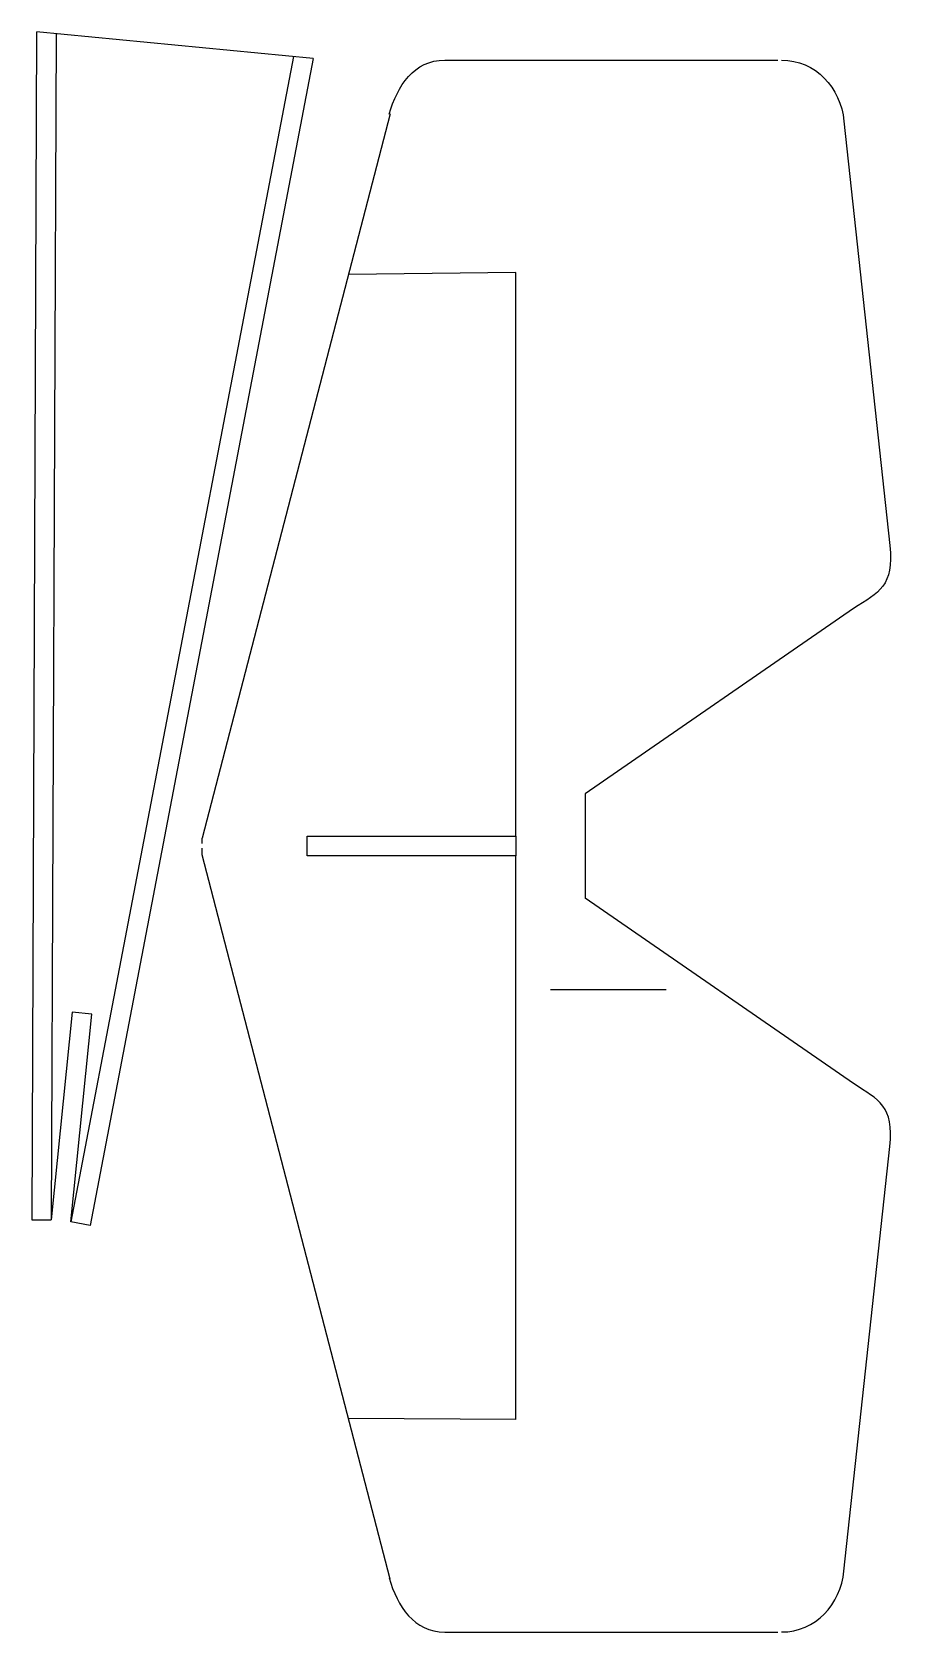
# Model space of a CAD drawing. Extents: x 307 to 496, y 18 to 369.
import ezdxf

# ---------------------------------------------------------------- set-up
doc = ezdxf.new("R2010")
doc.units = 0
doc.layers.add('Layer_1', color=7, linetype='CONTINUOUS')

msp = doc.modelspace()

# ---------------------------------------------------------------- linework, layer by layer
at = {"layer": 'Layer_1', "color": 7}
msp.add_line((308.418056, 368.935163), (307.413203, 108.505869), dxfattribs=at)
at = {"layer": 'Layer_1', "color": 5}
for p, q in [((369.030345, 363.118877), (308.417968, 368.935174)), ((369.03004, 363.118818), (320.171536, 107.224589)), ((397.91767, 362.764254), (470.965248, 362.764254)), ((385.933386, 351.018129), (344.709186, 192.166529)), ((485.443276, 349.400609), (495.538365, 256.3149)), ((413.479686, 316.193354), (376.792208, 315.794363)), ((487.55324, 242.526228), (428.719784, 201.868589)), ((428.71977, 201.86859), (428.71977, 179.008943)), ((344.709044, 191.025858), (344.709044, 192.166389)), ((344.709186, 188.538458), (344.709186, 190.009894)), ((367.75977, 192.597836), (413.47977, 192.597836)), ((367.75977, 188.279836), (367.75977, 192.597836)), ((367.75977, 192.597836), (367.75977, 192.597836)), ((413.47977, 192.597836), (413.47977, 188.279836)), ((385.933386, 29.686858), (344.709186, 188.538458)), ((413.47977, 188.279836), (367.75977, 188.279836)), ((487.55324, 138.351374), (428.719784, 179.009013)), ((421.099911, 158.985769), (446.499911, 158.985769)), ((316.209922, 154.005481), (311.64301, 108.513957)), ((315.938746, 108.082866), (320.505726, 153.574043)), ((320.505726, 153.574043), (316.209922, 154.005481)), ((485.443276, 31.476993), (495.538365, 124.562701)), ((307.413227, 108.505463), (311.642917, 108.513993)), ((320.171536, 107.224589), (315.938649, 108.082982)), ((413.479686, 64.684211), (376.792208, 64.910694)), ((397.91767, 18.112642), (470.965248, 18.112642))]:
    msp.add_line(p, q, dxfattribs=at)
at = {"layer": 'Layer_1', "color": 1}
for p, q in [((312.714792, 368.504107), (311.643266, 108.513955)), ((364.731699, 363.531362), (315.938633, 108.082547)), ((413.479686, 192.597836), (413.479686, 316.19353)), ((413.479686, 64.684211), (413.479686, 188.279905))]:
    msp.add_line(p, q, dxfattribs=at)
at = {"layer": 'Layer_1', "color": 5}
for points in [[(385.72567, 350.885521), (387.533656, 357.17696), (391.212776, 362.764254), (397.91767, 362.764254)], [(471.727276, 362.764184), (479.270723, 362.764184), (484.710204, 356.713339), (485.443276, 349.400609)], [(495.538365, 256.3149), (496.426659, 247.457003), (493.159584, 246.11045), (487.55324, 242.526228)], [(495.538365, 124.562701), (496.426659, 133.420599), (493.159584, 134.767151), (487.55324, 138.351374)], [(385.72567, 29.992081), (387.533656, 23.700642), (391.212776, 18.112642), (397.91767, 18.112642)], [(471.727276, 18.112713), (479.270723, 18.112713), (484.710204, 24.164263), (485.443276, 31.476993)]]:
    msp.add_open_spline(points, degree=3, dxfattribs=at)

doc.saveas('drawing.dxf')
